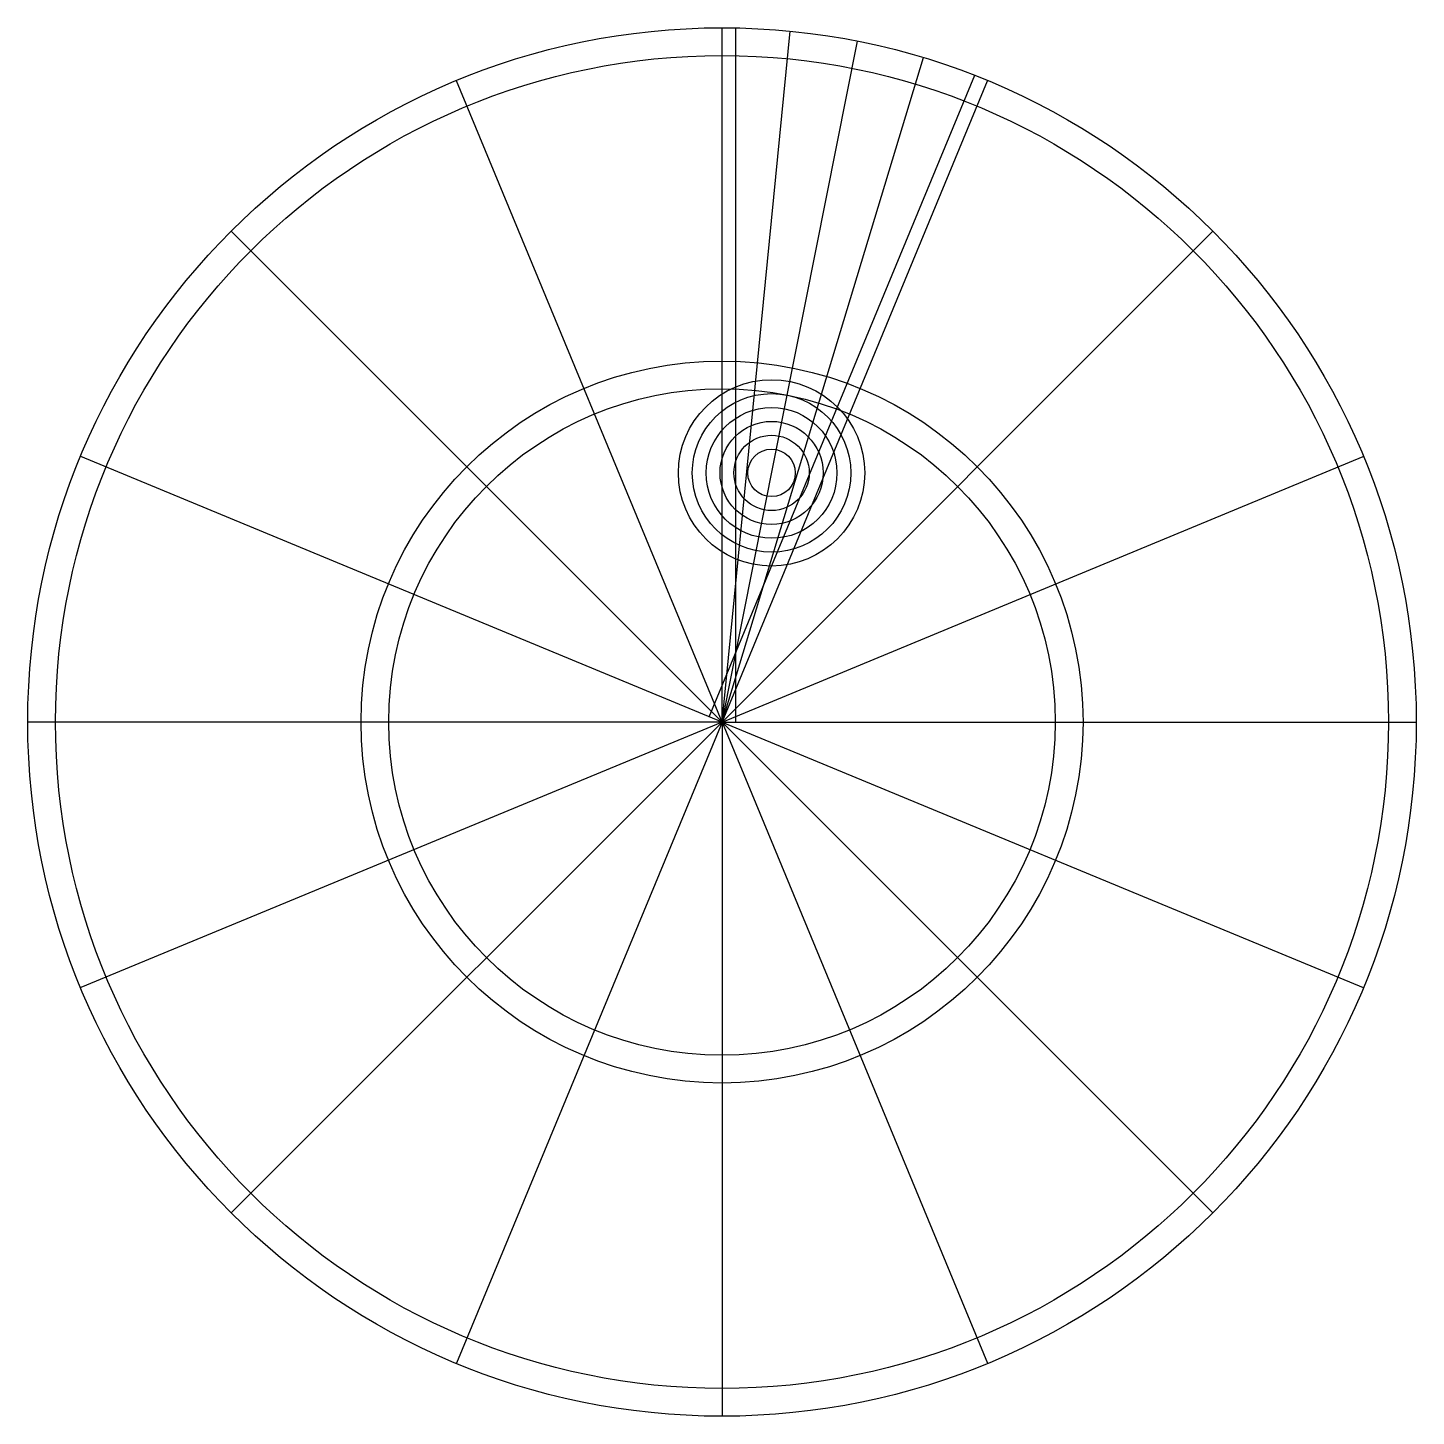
# Model space of a CAD drawing. Header units: millimetres. Extents: x -50 to 50, y -50 to 50.
import ezdxf

# ---------------------------------------------------------------- set-up
doc = ezdxf.new("R2010")
doc.units = ezdxf.units.MM
doc.layers.get('0').update_dxf_attribs({"lineweight": 25, "true_color": 0xffffff})

msp = doc.modelspace()

# ---------------------------------------------------------------- linework, layer by layer
for p, q in [((0, 0), (0, 50)), ((1, 0), (1, 50)), ((0, 0), (4.9, 49.76)), ((0, 0), (9.75, 49.04)), ((0, 0), (14.51, 47.85)), ((0, 0), (-19.13, 46.19)), ((-0.92, 0.38), (18.21, 46.58)), ((0, 0), (19.13, 46.19)), ((0, 0), (-35.36, 35.36)), ((0, 0), (35.36, 35.36)), ((0, 0), (-46.19, 19.13)), ((0, 0), (46.19, 19.13)), ((0, 0), (-50, 0)), ((0, 0), (-46.19, -19.13)), ((0, 0), (-35.36, -35.36)), ((0, 0), (-19.13, -46.19)), ((0, 0), (50, 0)), ((0, 0), (46.19, -19.13)), ((0, 0), (35.36, -35.36)), ((0, 0), (19.13, -46.19)), ((0, 0), (0, -50))]:
    msp.add_line(p, q)
for centre, radius in [((0, 0), 50), ((0, 0), 48), ((0, 0), 26), ((0, 0), 24), ((3.57, 17.94), 6.71), ((3.57, 17.94), 5.71), ((3.57, 17.94), 4.71), ((3.57, 17.94), 3.71), ((3.57, 17.94), 2.71), ((3.57, 17.94), 1.71)]:
    msp.add_circle(centre, radius)

doc.saveas('drawing.dxf')
